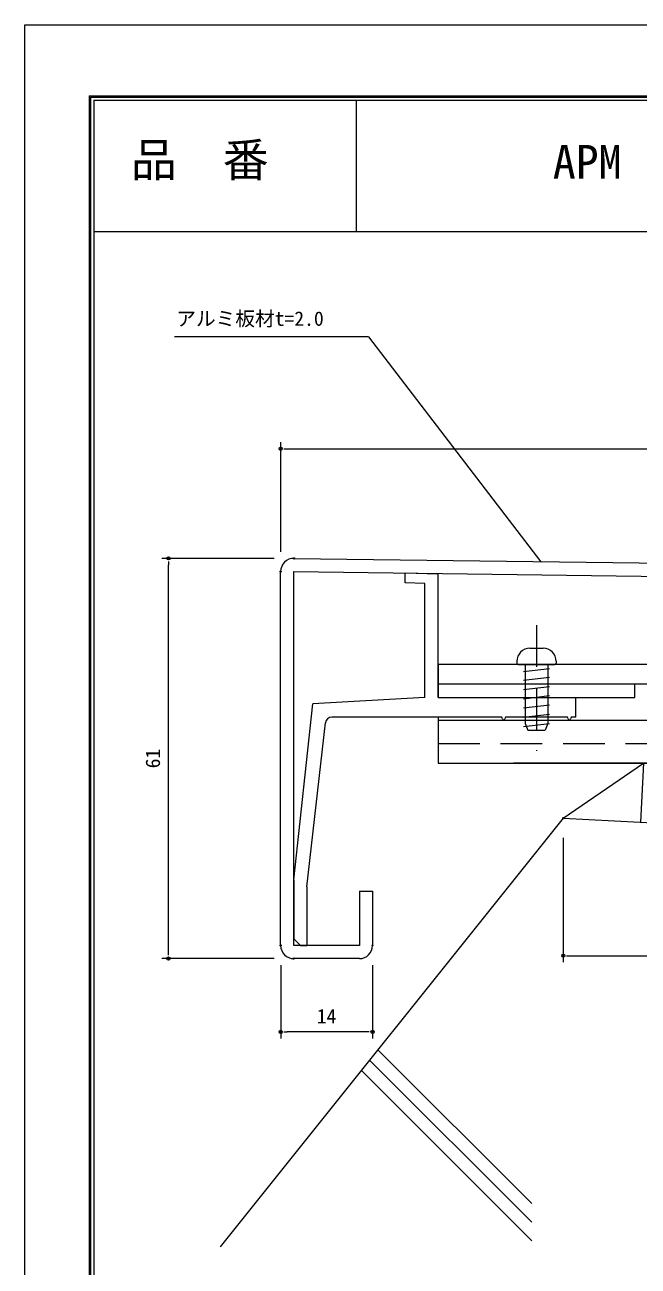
# Model space of a CAD drawing. Units: millimetres on the paper. Extents: x -210 to 210, y -148 to 148.
# Drawn here: x -210 to -116.5, y -40.7 to 148.5 of the extents above; entities that cross this region are included whole.
import ezdxf
from ezdxf.enums import TextEntityAlignment as Align

# ---------------------------------------------------------------- set-up
doc = ezdxf.new("R2010")
doc.units = ezdxf.units.MM
doc.header["$PDMODE"] = 32
doc.header["$PDSIZE"] = 0.2
doc.linetypes.add('USER1', pattern=[9.525, 6.35, -3.175])
for name, color, linetype, lineweight in [('0-0_0', 7, 'Continuous', 9), ('0-1_1-1図枠', 3, 'Continuous', 18), ('0-3_2-1寸法', 7, 'Continuous', 9), ('0-4_Defpoints', 7, 'Continuous', 9), ('0-F_41_U+FF71_U+FF99_U+FF90', 4, 'Continuous', 18), ('1-0_1手摺寸法', 3, 'Continuous', 18), ('1-1_笠木', 3, 'Continuous', 18), ('1-2_6_U+FF8A_U+FF6F_U+FF81_U+FF9D_U+FF78_U+FF9E', 4, 'Continuous', 18), ('1-3_51破線_U+FF71_U+FF99_U+FF90', 3, 'USER1', 18), ('1-5_形状', 5, 'Continuous', 18)]:
    doc.layers.add(name, color=color, linetype=linetype, lineweight=lineweight)
doc.layers.add('0-2_1-2図名', color=7, linetype='Continuous')
doc.layers.add('1-8_MOJI', color=7, linetype='Continuous')
doc.styles.add('ＭＳ ゴシック', font='')
doc.styles.get('ＭＳ ゴシック').set_extended_font_data('MS Gothic')

# ---------------------------------------------------------------- blocks, each defined once
blk = doc.blocks.new('_Dot')
at = {"layer": '0-0_0'}
for p, q in [((-0.5, 0), (-1, 0)), ((0.25, 0), (-0.25, 0))]:
    blk.add_line(p, q, dxfattribs=at)
blk.add_circle((0, 0), 0.25, dxfattribs=at)
blk = doc.blocks.new('D40')
at = {"layer": '0-3_2-1寸法'}
for p, q in [((82.098, 173.112), (82.098, 154.163)), ((134.008, 165.464), (134.008, 154.163)), ((83.098, 155.163), (133.008, 155.163))]:
    blk.add_line(p, q, dxfattribs=at)
at = {"layer": '0-4_Defpoints'}
for p in [(82.098, 176.112), (134.008, 168.464), (134.008, 155.163)]:
    blk.add_point(p, dxfattribs=at)
at = {"layer": '0-3_2-1寸法', "rotation": 180}
blk.add_blockref('_Dot', (82.098, 155.163), dxfattribs=at)
at = {"layer": '0-3_2-1寸法'}
blk.add_blockref('_Dot', (134.008, 155.163), dxfattribs=at)
at = {"layer": '0-3_2-1寸法', "style": 'ＭＳ ゴシック'}
blk.add_text('33', height=2.199, dxfattribs=at).set_placement((106.553, 155.788), align=Align.BOTTOM_LEFT)
blk = doc.blocks.new('D33')
at = {"layer": '0-3_2-1寸法'}
for p, q in [((38.036, 215.705), (20.902, 215.705)), ((21.902, 155.715), (21.902, 214.705)), ((38.008, 154.715), (20.902, 154.715))]:
    blk.add_line(p, q, dxfattribs=at)
at = {"layer": '0-4_Defpoints'}
for p in [(21.902, 215.705), (41.036, 215.705), (41.008, 154.715)]:
    blk.add_point(p, dxfattribs=at)
at = {"layer": '0-3_2-1寸法'}
for p, rotation in [((21.902, 215.705), 90), ((21.902, 154.715), 270)]:
    blk.add_blockref('_Dot', p, dxfattribs=dict(at, rotation=rotation))
at = {"layer": '0-3_2-1寸法', "style": 'ＭＳ ゴシック'}
blk.add_text('61', height=2.199, rotation=90, dxfattribs=at).set_placement((21.277, 183.71), align=Align.BOTTOM_LEFT)
blk = doc.blocks.new('D34')
at = {"layer": '0-3_2-1寸法'}
for p, q in [((39.008, 216.705), (39.008, 233.403)), ((197.808, 214.636), (197.808, 233.403)), ((40.008, 232.403), (196.808, 232.403))]:
    blk.add_line(p, q, dxfattribs=at)
at = {"layer": '0-4_Defpoints'}
for p in [(197.808, 232.403), (39.008, 213.705), (197.808, 211.636)]:
    blk.add_point(p, dxfattribs=at)
at = {"layer": '0-3_2-1寸法', "rotation": 180}
blk.add_blockref('_Dot', (39.008, 232.403), dxfattribs=at)
at = {"layer": '0-3_2-1寸法'}
blk.add_blockref('_Dot', (197.808, 232.403), dxfattribs=at)
at = {"layer": '0-3_2-1寸法', "style": 'ＭＳ ゴシック'}
blk.add_text('笠木W=', height=2.199, dxfattribs=at).set_placement((113.908, 233.234), align=Align.BOTTOM_LEFT)
blk = doc.blocks.new('A$C43F735A4')
at = {"layer": '1-2_6_U+FF8A_U+FF6F_U+FF81_U+FF9D_U+FF78_U+FF9E'}
for p, q in [((5, 15.421), (1, 14.952)), ((1.25, 14.993), (1.664, 15.993)), ((4.336, 15.993), (1.664, 15.993)), ((4.75, 14.993), (4.336, 15.993)), ((5, 14.011), (1, 13.542)), ((1.25, 5.993), (1.25, 14.993)), ((4.75, 5.993), (4.75, 14.993)), ((5, 12.602), (1, 12.132)), ((5, 11.192), (1, 10.723)), ((5, 9.782), (1, 9.313)), ((5, 8.373), (1, 7.904)), ((0, 5.493), (0, 5.793)), ((5.8, 5.993), (0.2, 5.993)), ((5, 7.055), (1, 6.586)), ((6, 5.493), (6, 5.793)), ((4, 3.493), (2, 3.493))]:
    blk.add_line(p, q, dxfattribs=at)
for centre, radius, start, end in [((0.2, 5.793), 0.2, 90, 180), ((5.8, 5.793), 0.2, 0, 90), ((2, 5.493), 2, 180, 270), ((4, 5.493), 2, 270, 0)]:
    blk.add_arc(centre, radius, start, end, dxfattribs=at)
at = {"layer": '1-3_51破線_U+FF71_U+FF99_U+FF90'}
blk.add_line((3, 0), (3, 19.154), dxfattribs=at)
blk = doc.blocks.new('D32')
at = {"layer": '0-3_2-1寸法'}
for p, q in [((39.008, 153.715), (39.008, 142.547)), ((53.008, 153.715), (53.008, 142.547)), ((52.008, 143.547), (40.008, 143.547))]:
    blk.add_line(p, q, dxfattribs=at)
at = {"layer": '0-4_Defpoints'}
for p in [(39.008, 156.715), (53.008, 156.715), (39.008, 143.547)]:
    blk.add_point(p, dxfattribs=at)
at = {"layer": '0-3_2-1寸法', "rotation": 180}
blk.add_blockref('_Dot', (39.008, 143.547), dxfattribs=at)
at = {"layer": '0-3_2-1寸法'}
blk.add_blockref('_Dot', (53.008, 143.547), dxfattribs=at)
at = {"layer": '0-3_2-1寸法', "style": 'ＭＳ ゴシック'}
blk.add_text('14', height=2.199, dxfattribs=at).set_placement((44.508, 144.172), align=Align.BOTTOM_LEFT)

msp = doc.modelspace()

# ---------------------------------------------------------------- linework, layer by layer
at = {"layer": '0-1_1-1図枠'}
for p, q in [((-200, 137.5), (-200, -137.5)), ((-200, 137.5), (200, 137.5)), ((-199.5, 137), (-199.5, -137)), ((-199.5, 137), (199.5, 137)), ((-159.5, 137), (-159.5, 117)), ((-199.5, 117), (199.5, 117))]:
    msp.add_line(p, q, dxfattribs=at)
at = {"layer": '0-3_2-1寸法'}
for q in [(-187.2, 100.976), (-131.319, 66.671)]:
    msp.add_line((-157.594, 100.976), q, dxfattribs=at)
at = {"layer": '0-4_Defpoints'}
for q in [(-200.2, -137.7), (200.2, 137.7), (-200.2, -137.7), (200.2, 137.7)]:
    msp.add_line((-200.2, 137.7), q, dxfattribs=at)
msp.add_lwpolyline([(-210, -148.5), (-210, 148.5), (210, 148.5), (210, -148.5)], close=True, dxfattribs=at)
at = {"layer": '0-F_41_U+FF71_U+FF99_U+FF90'}
for p, q in [((-146.998, 64.817), (-151.998, 64.964)), ((-151.998, 63.463), (-151.998, 64.964)), ((-146.998, 46.015), (-146.998, 64.817)), ((-148.998, 63.375), (-151.998, 63.463)), ((-148.998, 46.015), (-148.998, 63.375)), ((-148.998, 46.015), (-166.094, 45.015)), ((-125.998, 43.015), (-125.998, 46.014)), ((-168.998, 18.203), (-166.094, 45.015)), ((-166.998, 17.148), (-164.184, 42.126)), ((-137.293, 43.015), (-163.191, 43.015)), ((-137.184, 42.74), (-137.293, 43.015)), ((-168.998, 18.203), (-168.998, 9.203)), ((-166.998, 17.148), (-166.998, 8.215)), ((-167.998, 8.215), (-168.998, 9.203)), ((-167.998, 8.215), (-166.998, 8.215))]:
    msp.add_line(p, q, dxfattribs=at)
msp.add_lwpolyline([(-146.998, 46.015), (-116.998, 46.015), (-116.998, 48.015), (-146.998, 48.015)], close=True, dxfattribs=at)
for points in [[(-127.184, 42.74), (-127.293, 43.015), (-136.703, 43.015), (-136.812, 42.74)], [(-125.998, 43.015), (-126.703, 43.015), (-126.812, 42.74)]]:
    msp.add_lwpolyline(points, dxfattribs=at)
for centre, radius, start, end in [((-163.191, 42.015), 1, 90, 173.57329), ((-136.998, 42.815), 0.2, 201.74667, 338.25333), ((-126.998, 42.815), 0.2, 201.74667, 338.25333)]:
    msp.add_arc(centre, radius, start, end, dxfattribs=at)
at = {"layer": '1-0_1手摺寸法'}
for p, q in [((-168.97, 67.205), (-14.17, 65.135)), ((-170.998, 8.215), (-170.998, 65.205)), ((-168.998, 8.215), (-168.998, 65.205)), ((-168.998, 65.205), (-14.198, 63.136)), ((-35.232, 36.015), (-135.479, 36.015))]:
    msp.add_line(p, q, dxfattribs=at)
msp.add_arc((-168.998, 65.205), 2, 89.18798, 180, dxfattribs=at)
at = {"layer": '1-1_笠木'}
for p, q in [((-32.198, 51.015), (-146.998, 51.015)), ((-146.998, 51.015), (-146.998, 48.015)), ((-32.198, 48.015), (-146.998, 48.015)), ((-146.998, 42.881), (-146.998, 36.015)), ((-32.198, 42.515), (-146.998, 42.515)), ((-146.998, 36.015), (-32.198, 36.015)), ((-158.998, 16.515), (-158.998, 8.215)), ((-158.998, 16.515), (-156.998, 16.515)), ((-156.998, 16.515), (-156.998, 8.215)), ((-158.998, 8.215), (-168.998, 8.215)), ((-158.998, 6.215), (-168.998, 6.215))]:
    msp.add_line(p, q, dxfattribs=at)
at = {"layer": '1-1_笠木', "linetype": 'USER1'}
msp.add_line((-146.998, 39.015), (-32.198, 39.015), dxfattribs=at)
at = {"layer": '1-1_笠木'}
for centre, start, end in [((-168.998, 8.215), 180, 270), ((-158.998, 8.215), 270, 0)]:
    msp.add_arc(centre, 2, start, end, dxfattribs=at)
at = {"layer": '1-5_形状', "color": 7}
for p, q in [((-127.908, 27.611), (-180.217, -37.681)), ((-127.908, 27.611), (27.592, 19.462)), ((-132.729, -33.954), (-157.436, -9.247)), ((-132.729, -31.126), (-156.178, -7.676)), ((-132.729, -36.783), (-158.694, -10.817))]:
    msp.add_line(p, q, dxfattribs=at)
msp.add_lwpolyline([(-127.908, 27.611), (-115.679, 36.015), (-116.152, 26.995)], dxfattribs=at)

# ---------------------------------------------------------------- block references
at = {"layer": '0-3_2-1寸法'}
for name in ['D34', 'D33', 'D40', 'D32']:
    msp.add_blockref(name, (-210.005, -148.501), dxfattribs=at)
at = {"layer": '1-8_MOJI', "rotation": 180}
msp.add_blockref('A$C43F735A4', (-128.998, 57.007), dxfattribs=at)

# ---------------------------------------------------------------- texts
at = {"layer": '0-2_1-2図名', "style": 'ＭＳ ゴシック'}
for s, p in [('品\u3000番', (-193.831, 123.82)), ('APM', (-129.509, 123.536))]:
    msp.add_text(s, height=5.132, dxfattribs=at).set_placement(p, align=Align.BOTTOM_LEFT)
at = {"layer": '0-3_2-1寸法', "style": 'ＭＳ ゴシック'}
msp.add_text('アルミ板材t=2.0', height=2.199, dxfattribs=at).set_placement((-186.908, 101.976), align=Align.BOTTOM_LEFT)

doc.saveas('drawing.dxf')
